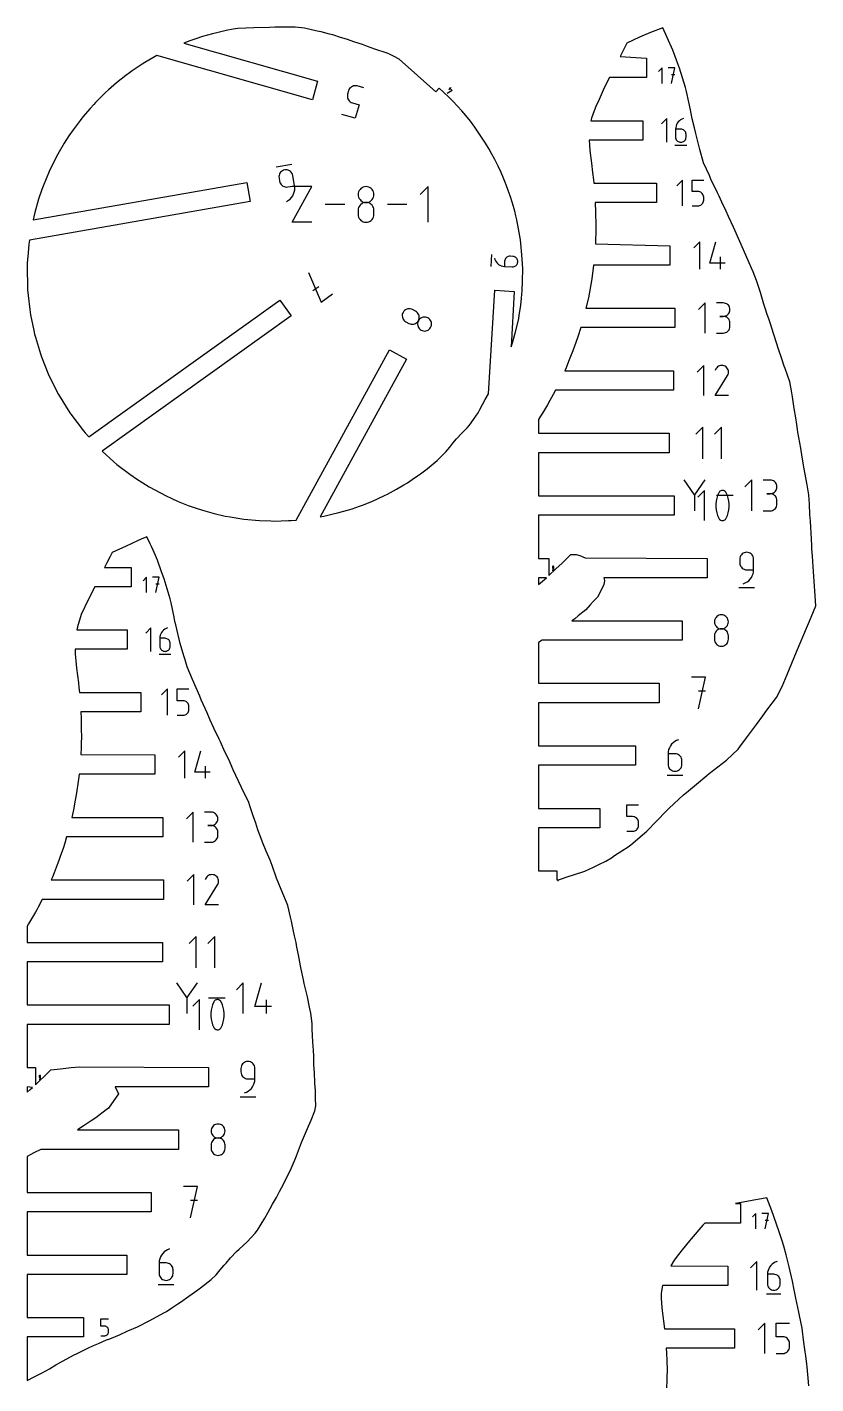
# Model space of a CAD drawing. Extents: x 1175 to 2208, y 2102 to 2749.
# Drawn here: x 1729.3 to 1889.5, y 2472.9 to 2748.6 of the extents above; entities that cross this region are included whole.
import ezdxf

# ---------------------------------------------------------------- set-up
doc = ezdxf.new("R2010")
doc.units = 0
doc.layers.add('IMPORT_-_FTPFZRFGX82OPU8', color=18, linetype='CONTINUOUS')

msp = doc.modelspace()

# ---------------------------------------------------------------- linework, layer by layer
at = {"layer": 'IMPORT_-_FTPFZRFGX82OPU8'}
for points in [[(1738.16, 2669.92), (1740.7, 2666.57), (1741.05, 2666.15), (1741.82, 2665.31), (1780.63, 2693.09), (1782.92, 2689.89), (1744.55, 2662.42), (1746.91, 2660.25), (1747.51, 2659.75), (1750.15, 2657.74), (1750.78, 2657.26), (1751.49, 2656.79), (1754.08, 2655.16), (1755.18, 2654.54), (1757.49, 2653.35), (1758.64, 2652.78), (1759.98, 2652.21), (1761.99, 2651.4), (1763.83, 2650.76), (1765.4, 2650.29), (1767.28, 2649.75), (1769.52, 2649.25), (1770.48, 2649.06), (1773.27, 2648.64), (1776.44, 2648.32), (1778.78, 2648.24), (1779.35, 2648.22), (1782.39, 2648.32), (1782.93, 2648.36), (1783.93, 2648.44), (1802.86, 2683.03), (1806.31, 2681.14), (1788.76, 2649.07), (1789.53, 2649.23), (1791.18, 2649.6), (1792.56, 2649.95), (1794.35, 2650.45), (1795.27, 2650.73), (1796.8, 2651.23), (1797.37, 2651.43), (1799.29, 2652.23), (1801.88, 2653.43), (1802.44, 2653.72), (1804.27, 2654.7), (1805.78, 2655.56), (1806.54, 2656.01), (1807.47, 2656.64), (1808.58, 2657.4), (1809.19, 2657.84), (1810.52, 2658.85), (1812.14, 2660.17), (1812.57, 2660.52), (1814.33, 2662.31), (1815.09, 2663.22), (1815.75, 2664.06), (1816.5, 2664.93), (1817.53, 2666.07), (1818.65, 2667.2), (1819.14, 2667.69), (1819.92, 2668.88), (1820.88, 2670.23), (1821.2, 2670.89), (1822.32, 2672.9), (1822.94, 2674.07), (1824.24, 2695.11), (1828.18, 2694.9), (1827.59, 2683.6), (1827.86, 2684.41), (1828.4, 2686.4), (1828.97, 2688.74), (1829.11, 2689.41), (1829.21, 2690.01), (1829.52, 2692.06), (1829.67, 2693.52), (1829.73, 2694.32), (1829.79, 2695.01), (1829.9, 2696.96), (1829.93, 2699.56), (1829.77, 2702.31), (1829.54, 2704.62), (1829.44, 2705.37), (1829.09, 2707.59), (1828.72, 2709.4), (1828.55, 2710.23), (1828.29, 2711.18), (1827.83, 2712.83), (1827.35, 2714.32), (1827, 2715.37), (1826.56, 2716.52), (1826.04, 2717.87), (1825.52, 2719.06), (1824.95, 2720.34), (1824.27, 2721.66), (1823.68, 2722.76), (1823.1, 2723.77), (1822.37, 2725.01), (1821.56, 2726.25), (1820.89, 2727.27), (1820.19, 2728.24), (1819.29, 2729.48), (1818.35, 2730.61), (1817.54, 2731.57), (1816.66, 2732.53), (1815.78, 2733.49), (1814.91, 2734.35), (1813.86, 2735.37), (1812.94, 2736.2), (1812.28, 2735.45), (1804.83, 2742.05), (1803.71, 2742.68), (1802.97, 2743.05), (1802.41, 2743.26), (1799.88, 2744.08), (1798.39, 2744.67), (1797.38, 2745.02), (1795.8, 2745.55), (1794.13, 2746.11), (1792.9, 2746.5), (1791.34, 2747), (1790.68, 2747.18), (1788.99, 2747.6), (1788.17, 2747.79), (1785.58, 2748.4), (1783.68, 2748.54), (1782.69, 2748.58), (1780.85, 2748.58), (1779.61, 2748.56), (1778.52, 2748.52), (1775.35, 2748.42), (1772.08, 2748.29), (1771.15, 2748.15), (1769.71, 2747.89), (1767.77, 2747.44), (1766.89, 2747.22), (1764.86, 2746.66), (1763.52, 2746.21), (1762.35, 2745.82), (1761.1, 2745.33), (1788.27, 2737.62), (1787.2, 2733.84), (1755.64, 2742.79), (1754.81, 2742.32), (1753.21, 2741.41), (1752.63, 2741.03), (1750.64, 2739.69), (1750.09, 2739.3), (1749.35, 2738.73), (1747.46, 2737.24), (1745.79, 2735.81), (1745.18, 2735.27), (1743.18, 2733.26), (1742.8, 2732.87), (1742.05, 2732.02), (1740.61, 2730.34), (1740.04, 2729.62), (1738.63, 2727.73), (1737.76, 2726.46), (1736.81, 2724.99), (1735.49, 2722.75), (1734.58, 2720.95), (1733.75, 2719.25), (1732.53, 2716.28), (1732.28, 2715.59), (1731.59, 2713.62), (1730.84, 2710.9), (1730.62, 2710.05), (1730.5, 2709.45), (1773.91, 2717.01), (1774.59, 2713.13), (1729.76, 2705.32), (1729.63, 2704.49), (1729.47, 2702.73), (1729.32, 2700.63), (1729.28, 2699.02), (1729.34, 2696.49), (1729.38, 2695.19), (1729.48, 2694.07), (1729.8, 2691.24), (1729.97, 2690.13), (1730.63, 2686.94), (1730.78, 2686.22), (1730.96, 2685.57), (1731.97, 2682.23), (1732.19, 2681.59), (1733.58, 2678.12), (1733.92, 2677.36), (1735.67, 2673.94), (1737.98, 2670.2)], [(1833.1, 2623.55), (1833.1, 2615.26), (1857.62, 2615.26), (1857.62, 2611.32), (1833.1, 2611.32), (1833.1, 2602.56), (1852.85, 2602.56), (1852.85, 2598.62), (1833.1, 2598.62), (1833.1, 2589.86), (1845.56, 2589.86), (1845.56, 2585.92), (1833.1, 2585.92), (1833.1, 2577.16), (1836.86, 2577.16), (1836.86, 2575.3), (1837.37, 2575.43), (1839.18, 2576.02), (1840.21, 2576.34), (1842.55, 2577.07), (1844.27, 2577.9), (1845.39, 2578.44), (1846.78, 2579.13), (1847.93, 2579.79), (1848.57, 2580.29), (1850.02, 2581.23), (1851.31, 2582.06), (1851.85, 2582.42), (1854.64, 2584.82), (1855.15, 2585.24), (1857.08, 2587.25), (1859.09, 2589.36), (1859.66, 2589.9), (1862.59, 2592.6), (1863.16, 2593.06), (1865.21, 2594.78), (1867.32, 2596.55), (1867.8, 2596.97), (1871.29, 2599.62), (1873.67, 2601.85), (1874.04, 2602.35), (1875.37, 2604.19), (1875.77, 2604.72), (1877.39, 2606.9), (1878.68, 2608.63), (1879.53, 2609.79), (1881.43, 2612.39), (1882.6, 2614.62), (1883.6, 2617.07), (1884.57, 2619.33), (1885.53, 2621.63), (1886.46, 2623.87), (1886.81, 2624.71), (1887.73, 2626.91), (1888.16, 2627.92), (1888.96, 2629.83), (1889.45, 2631.02), (1889.22, 2634.05), (1889.17, 2634.97), (1888.99, 2637.97), (1888.91, 2638.95), (1888.74, 2641.06), (1888.66, 2642.55), (1888.62, 2643.26), (1888.47, 2645.81), (1888.41, 2646.89), (1888.34, 2648.21), (1888.26, 2649.54), (1888.15, 2651.64), (1888.04, 2653.58), (1887.68, 2655.62), (1887.04, 2659.16), (1886.59, 2661.68), (1886.46, 2662.54), (1886.38, 2663.05), (1885.82, 2666.26), (1885.73, 2666.85), (1885.58, 2667.84), (1885.36, 2669.22), (1885.07, 2671.09), (1884.85, 2672.5), (1884.7, 2673.44), (1884.51, 2674.66), (1884.15, 2676.51), (1883.23, 2679.19), (1883.04, 2679.71), (1882.46, 2681.41), (1881.95, 2682.93), (1880.95, 2686.1), (1880.14, 2688.53), (1879.87, 2689.34), (1879.58, 2690.19), (1879.17, 2691.47), (1878.91, 2692.31), (1878.18, 2694.66), (1877.4, 2697.12), (1876.7, 2698.83), (1876.37, 2699.59), (1875.9, 2700.66), (1875.23, 2702.23), (1874.02, 2705.03), (1872.75, 2707.94), (1871.74, 2710.09), (1871.22, 2711.21), (1870.38, 2713.05), (1869.82, 2714.23), (1869.49, 2714.93), (1868.14, 2717.68), (1867.82, 2718.43), (1866.66, 2721.04), (1865.86, 2723.75), (1865.05, 2726.96), (1864.78, 2728.13), (1864.36, 2729.96), (1863.98, 2731.75), (1863.63, 2733.32), (1863.17, 2735.51), (1862.99, 2736.32), (1861.78, 2740.21), (1861.15, 2741.89), (1860.41, 2743.87), (1859.28, 2746.47), (1858.35, 2748.46), (1855.85, 2747.48), (1853.66, 2746.51), (1851.06, 2745.35), (1850.57, 2744.39), (1849.69, 2742.6), (1855.03, 2742.26), (1855.03, 2738.32), (1847.54, 2738.32), (1846.63, 2736.51), (1846.23, 2735.74), (1845.42, 2733.86), (1844.74, 2732.42), (1844.43, 2731.6), (1843.89, 2730.05), (1843.76, 2729.56), (1854.32, 2729.56), (1854.32, 2725.62), (1843.43, 2725.62), (1843.49, 2724.68), (1843.57, 2723.53), (1843.9, 2720.93), (1844.12, 2719.07), (1844.29, 2717.53), (1844.35, 2716.86), (1857.07, 2716.86), (1857.07, 2712.92), (1844.63, 2712.92), (1844.73, 2710.96), (1844.78, 2708.25), (1844.78, 2707.66), (1844.69, 2704.53), (1859.83, 2704.16), (1859.83, 2700.22), (1844.31, 2700.22), (1843.94, 2697.46), (1843.25, 2693.57), (1842.76, 2691.46), (1860.82, 2691.46), (1860.82, 2687.52), (1841.7, 2687.52), (1841.52, 2686.92), (1841.33, 2686.26), (1841.05, 2685.47), (1840.44, 2683.73), (1840.1, 2682.78), (1839.65, 2681.63), (1839.24, 2680.62), (1838.73, 2679.35), (1838.46, 2678.76), (1860.52, 2678.76), (1860.52, 2674.82), (1836.56, 2674.82), (1836.11, 2673.97), (1835.45, 2672.73), (1834.93, 2671.85), (1833.91, 2670.15), (1833.56, 2669.55), (1833.1, 2668.86), (1833.1, 2666.06), (1859.68, 2666.06), (1859.68, 2662.12), (1833.1, 2662.12), (1833.1, 2653.35), (1860.66, 2653.35), (1860.66, 2649.42), (1833.1, 2649.42), (1833.1, 2640.65), (1835.2, 2640.65), (1835.2, 2637.15), (1836.67, 2638.53), (1837.9, 2639.68), (1838.47, 2640.23), (1839.15, 2640.91), (1839.67, 2641.45), (1840.79, 2641.44), (1841.52, 2641.2), (1842.62, 2640.73), (1867.4, 2640.65), (1867.4, 2636.72), (1846.38, 2636.72), (1846.56, 2636.15), (1846.37, 2635.24), (1845.13, 2632.78), (1844.23, 2631.85), (1843.65, 2631.22), (1842.73, 2630.19), (1841.19, 2628.95), (1840.48, 2628.38), (1839.92, 2627.95), (1862.27, 2627.95), (1862.27, 2624.02), (1833.88, 2624.02)], [(1799.72, 2714.56), (1799.69, 2714.85), (1799.62, 2715.12), (1799.5, 2715.37), (1799.34, 2715.6), (1799.15, 2715.79), (1798.92, 2715.95), (1798.67, 2716.07), (1798.4, 2716.14), (1798.11, 2716.17), (1797.82, 2716.14), (1797.55, 2716.07), (1797.3, 2715.95), (1797.08, 2715.79), (1796.88, 2715.6), (1796.72, 2715.37), (1796.6, 2715.12), (1796.53, 2714.85), (1796.5, 2714.56), (1796.53, 2714.27), (1796.6, 2714), (1796.72, 2713.75), (1796.88, 2713.53), (1797.08, 2713.33), (1797.3, 2713.17), (1797.55, 2713.05), (1797.82, 2712.98), (1798.11, 2712.95), (1798.4, 2712.98), (1798.67, 2713.05), (1798.92, 2713.17), (1799.15, 2713.33), (1799.34, 2713.53), (1799.5, 2713.75), (1799.62, 2714), (1799.69, 2714.27)], [(1796.5, 2710.54), (1796.53, 2710.25), (1796.6, 2709.98), (1796.72, 2709.73), (1796.88, 2709.5), (1797.08, 2709.31), (1797.3, 2709.15), (1797.55, 2709.03), (1797.82, 2708.96), (1798.11, 2708.93), (1798.4, 2708.96), (1798.67, 2709.03), (1798.92, 2709.15), (1799.15, 2709.31), (1799.34, 2709.5), (1799.5, 2709.73), (1799.62, 2709.98), (1799.69, 2710.25), (1799.72, 2710.54), (1799.72, 2711.34), (1799.69, 2711.63), (1799.62, 2711.9), (1799.5, 2712.15), (1799.34, 2712.38), (1799.15, 2712.57), (1798.92, 2712.73), (1798.67, 2712.85), (1798.4, 2712.93), (1798.11, 2712.95), (1797.82, 2712.93), (1797.55, 2712.85), (1797.3, 2712.73), (1797.08, 2712.57), (1796.88, 2712.38), (1796.72, 2712.15), (1796.6, 2711.9), (1796.53, 2711.63), (1796.5, 2711.34)], [(1807.55, 2691.2), (1807.32, 2691.3), (1807.07, 2691.36), (1806.83, 2691.37), (1806.59, 2691.34), (1806.36, 2691.28), (1806.14, 2691.17), (1805.94, 2691.03), (1805.77, 2690.85), (1805.63, 2690.63), (1805.53, 2690.4), (1805.47, 2690.16), (1805.46, 2689.92), (1805.48, 2689.68), (1805.55, 2689.44), (1805.66, 2689.23), (1805.8, 2689.03), (1805.98, 2688.86), (1806.19, 2688.71), (1806.81, 2688.37), (1807.04, 2688.27), (1807.29, 2688.21), (1807.53, 2688.2), (1807.77, 2688.23), (1808, 2688.3), (1808.22, 2688.4), (1808.42, 2688.55), (1808.59, 2688.72), (1808.73, 2688.94), (1808.84, 2689.17), (1808.89, 2689.41), (1808.91, 2689.66), (1808.88, 2689.9), (1808.81, 2690.13), (1808.71, 2690.35), (1808.56, 2690.54), (1808.38, 2690.72), (1808.17, 2690.86)], [(1809.3, 2687.01), (1809.53, 2686.91), (1809.77, 2686.85), (1810.02, 2686.84), (1810.26, 2686.87), (1810.49, 2686.93), (1810.71, 2687.04), (1810.9, 2687.18), (1811.08, 2687.36), (1811.22, 2687.58), (1811.32, 2687.81), (1811.38, 2688.05), (1811.39, 2688.3), (1811.37, 2688.54), (1811.3, 2688.77), (1811.19, 2688.99), (1811.05, 2689.18), (1810.87, 2689.36), (1810.66, 2689.5), (1810.42, 2689.6), (1810.18, 2689.66), (1809.94, 2689.67), (1809.7, 2689.64), (1809.47, 2689.58), (1809.25, 2689.47), (1809.05, 2689.33), (1808.88, 2689.15), (1808.73, 2688.94), (1808.63, 2688.7), (1808.58, 2688.46), (1808.56, 2688.22), (1808.59, 2687.98), (1808.66, 2687.74), (1808.76, 2687.53), (1808.91, 2687.33), (1809.09, 2687.15)], [(1870.12, 2648.4), (1870.27, 2648.34), (1870.41, 2648.32), (1870.56, 2648.32), (1870.7, 2648.34), (1870.84, 2648.39), (1870.97, 2648.46), (1871.08, 2648.55), (1871.18, 2648.66), (1871.26, 2648.79), (1871.5, 2649.35), (1871.67, 2649.92), (1871.79, 2650.5), (1871.85, 2651.09), (1871.85, 2651.68), (1871.79, 2652.26), (1871.67, 2652.85), (1871.5, 2653.42), (1871.26, 2653.97), (1871.23, 2654.03), (1871.2, 2654.08), (1871.16, 2654.13), (1871.12, 2654.18), (1871.07, 2654.22), (1871.03, 2654.26), (1870.97, 2654.3), (1870.92, 2654.33), (1870.87, 2654.36), (1870.72, 2654.42), (1870.58, 2654.44), (1870.43, 2654.45), (1870.28, 2654.42), (1870.15, 2654.38), (1870.02, 2654.31), (1869.9, 2654.21), (1869.81, 2654.1), (1869.73, 2653.97), (1869.49, 2653.42), (1869.31, 2652.85), (1869.2, 2652.27), (1869.14, 2651.68), (1869.14, 2651.09), (1869.2, 2650.5), (1869.31, 2649.92), (1869.49, 2649.35), (1869.73, 2648.79), (1869.76, 2648.74), (1869.79, 2648.68), (1869.83, 2648.63), (1869.87, 2648.59), (1869.91, 2648.54), (1869.96, 2648.5), (1870.01, 2648.46), (1870.07, 2648.43)], [(1729.28, 2519.14), (1729.28, 2511.81), (1754.45, 2511.81), (1754.45, 2507.87), (1729.28, 2507.87), (1729.28, 2499.11), (1749.51, 2499.11), (1749.51, 2495.17), (1729.28, 2495.17), (1729.28, 2486.41), (1740.7, 2486.41), (1740.7, 2482.47), (1729.28, 2482.47), (1729.28, 2473.61), (1730.7, 2474.36), (1732.31, 2475.2), (1733.79, 2475.97), (1735.14, 2476.8), (1736.57, 2477.58), (1738.72, 2478.78), (1739.41, 2479.08), (1741.63, 2480.2), (1742.78, 2480.7), (1743.77, 2481.14), (1745.42, 2481.85), (1746.07, 2482.09), (1748.01, 2482.92), (1749.72, 2483.67), (1751.69, 2484.51), (1754.06, 2485.71), (1754.93, 2486.18), (1757.03, 2487.33), (1757.56, 2487.64), (1758.64, 2488.37), (1759.88, 2489.18), (1760.4, 2489.53), (1762.12, 2490.73), (1763.93, 2492.02), (1764.51, 2492.44), (1766.63, 2494.11), (1767.65, 2495.1), (1768.49, 2496.13), (1769.27, 2497.07), (1769.69, 2497.48), (1770.61, 2498.56), (1771.8, 2499.83), (1772.35, 2500.28), (1773.99, 2501.8), (1775.62, 2503.53), (1776.06, 2504.18), (1777.52, 2506.61), (1778.19, 2507.69), (1779.14, 2509.42), (1779.89, 2510.78), (1780.56, 2512), (1780.94, 2512.76), (1782.71, 2516.2), (1783.74, 2518.61), (1784.01, 2519.27), (1784.99, 2521.98), (1786.04, 2524.32), (1786.43, 2525.28), (1786.99, 2526.5), (1787.73, 2528.43), (1787.89, 2529.43), (1787.81, 2530.97), (1787.81, 2532.51), (1787.78, 2533.28), (1787.73, 2533.99), (1787.63, 2536.19), (1787.53, 2537.74), (1787.51, 2539.3), (1787.41, 2540.89), (1787.37, 2541.4), (1787.25, 2543.59), (1787.18, 2545.1), (1787.13, 2546.13), (1786.9, 2548.27), (1786.63, 2549.49), (1786.22, 2551.56), (1785.57, 2554.29), (1785.41, 2555.02), (1784.93, 2557.17), (1784.79, 2557.87), (1784.38, 2560.1), (1784.07, 2561.67), (1783.9, 2562.6), (1783.55, 2563.95), (1783.35, 2564.92), (1782.95, 2566.95), (1782.77, 2567.76), (1782.24, 2570.11), (1781.94, 2570.81), (1781.18, 2572.57), (1779.91, 2575.68), (1779.02, 2578.23), (1778.63, 2579.36), (1777.83, 2581.19), (1777.1, 2582.97), (1776.79, 2583.71), (1776.13, 2585.49), (1775.69, 2586.84), (1775.2, 2588.33), (1774.52, 2590.4), (1774.28, 2591.07), (1772.84, 2594.09), (1771.12, 2597.67), (1770.26, 2599.76), (1769.46, 2601.35), (1768.54, 2603.35), (1768.28, 2603.89), (1767.18, 2606.13), (1766.45, 2607.8), (1765.83, 2609.23), (1764.64, 2611.92), (1764.33, 2612.64), (1762.89, 2616.05), (1761.77, 2618.64), (1761.36, 2620.01), (1761.1, 2620.84), (1760.36, 2623.38), (1759.46, 2627.12), (1759.29, 2627.85), (1759.12, 2628.7), (1758.51, 2631.63), (1758.35, 2632.42), (1758.14, 2633.1), (1757.09, 2636.52), (1756.59, 2637.93), (1755.73, 2640.25), (1755.53, 2640.74), (1754.86, 2642.28), (1754.51, 2643.09), (1754.26, 2643.61), (1753.56, 2645.05), (1752.44, 2644.54), (1751.71, 2644.21), (1749.36, 2643.13), (1746.53, 2641.84), (1746.11, 2641.03), (1745.46, 2639.76), (1744.96, 2638.81), (1750.4, 2638.81), (1750.4, 2634.87), (1743.03, 2634.87), (1741.66, 2632.2), (1740.26, 2629.23), (1739.5, 2626.77), (1739.36, 2626.11), (1749.61, 2626.11), (1749.61, 2622.17), (1739.01, 2622.17), (1739.02, 2621.28), (1739.26, 2619.07), (1739.33, 2618.37), (1739.69, 2615.38), (1739.79, 2614.43), (1739.89, 2613.41), (1752.39, 2613.41), (1752.39, 2609.47), (1740.16, 2609.47), (1740.24, 2608.09), (1740.26, 2606.74), (1740.28, 2605.82), (1740.3, 2604.45), (1740.26, 2603.06), (1740.24, 2602.18), (1740.2, 2600.78), (1755.23, 2600.71), (1755.23, 2596.77), (1739.84, 2596.77), (1739.71, 2595.77), (1739.58, 2594.84), (1739.4, 2593.49), (1739.17, 2592.18), (1738.99, 2591.17), (1738.76, 2589.87), (1738.48, 2588.63), (1738.33, 2588.01), (1756.82, 2588.01), (1756.82, 2584.07), (1737.3, 2584.07), (1736.92, 2582.77), (1736.57, 2581.72), (1736.08, 2580.3), (1735.74, 2579.29), (1735.38, 2578.37), (1734.74, 2576.74), (1734.4, 2575.87), (1734.15, 2575.31), (1756.97, 2575.31), (1756.97, 2571.37), (1732.31, 2571.37), (1731.5, 2569.79), (1731.22, 2569.26), (1730.95, 2568.79), (1729.57, 2566.41), (1729.28, 2565.93), (1729.28, 2562.61), (1756.78, 2562.61), (1756.78, 2558.67), (1729.28, 2558.67), (1729.28, 2549.91), (1758.1, 2549.91), (1758.1, 2545.97), (1729.28, 2545.97), (1729.28, 2537.21), (1730.98, 2537.21), (1730.98, 2533.71), (1731.59, 2534.29), (1733, 2535.62), (1734.1, 2536.72), (1736.05, 2536.93), (1738.23, 2537.21), (1739.9, 2537.35), (1766.12, 2537.21), (1766.12, 2533.27), (1747.17, 2533.27), (1747.84, 2531.83), (1745.81, 2528.96), (1745.31, 2528.59), (1743.21, 2526.98), (1742.3, 2526.35), (1740.88, 2525.4), (1739.49, 2524.57), (1760.05, 2524.51), (1760.05, 2520.57), (1732.05, 2520.57), (1730.66, 2519.84), (1730.02, 2519.51)], [(1833.1, 2636.72), (1833.1, 2635.33), (1834.72, 2636.72)], [(1871.69, 2627.75), (1871.67, 2628.01), (1871.6, 2628.25), (1871.5, 2628.47), (1871.36, 2628.66), (1871.18, 2628.84), (1870.99, 2628.98), (1870.77, 2629.08), (1870.53, 2629.15), (1870.27, 2629.17), (1870.02, 2629.15), (1869.78, 2629.08), (1869.56, 2628.98), (1869.36, 2628.84), (1869.19, 2628.66), (1869.05, 2628.47), (1868.94, 2628.25), (1868.88, 2628.01), (1868.86, 2627.75), (1868.88, 2627.5), (1868.94, 2627.26), (1869.05, 2627.04), (1869.19, 2626.84), (1869.36, 2626.67), (1869.56, 2626.53), (1869.78, 2626.42), (1870.02, 2626.36), (1870.27, 2626.34), (1870.53, 2626.36), (1870.77, 2626.42), (1870.99, 2626.53), (1871.18, 2626.67), (1871.36, 2626.84), (1871.5, 2627.04), (1871.6, 2627.26), (1871.67, 2627.5)], [(1868.86, 2624.21), (1868.88, 2623.96), (1868.94, 2623.72), (1869.05, 2623.5), (1869.19, 2623.3), (1869.36, 2623.13), (1869.56, 2622.99), (1869.78, 2622.88), (1870.02, 2622.82), (1870.27, 2622.8), (1870.53, 2622.82), (1870.77, 2622.88), (1870.99, 2622.99), (1871.18, 2623.13), (1871.36, 2623.3), (1871.5, 2623.5), (1871.6, 2623.72), (1871.67, 2623.96), (1871.69, 2624.21), (1871.69, 2624.92), (1871.67, 2625.17), (1871.6, 2625.41), (1871.5, 2625.63), (1871.36, 2625.83), (1871.18, 2626), (1870.99, 2626.14), (1870.77, 2626.25), (1870.53, 2626.31), (1870.27, 2626.34), (1870.02, 2626.31), (1869.78, 2626.25), (1869.56, 2626.14), (1869.36, 2626), (1869.19, 2625.83), (1869.05, 2625.63), (1868.94, 2625.41), (1868.88, 2625.17), (1868.86, 2624.92)], [(1767.57, 2544.95), (1767.71, 2544.9), (1767.86, 2544.87), (1768, 2544.87), (1768.15, 2544.89), (1768.28, 2544.94), (1768.41, 2545.01), (1768.53, 2545.1), (1768.62, 2545.22), (1768.7, 2545.35), (1768.94, 2545.9), (1769.12, 2546.47), (1769.24, 2547.05), (1769.3, 2547.64), (1769.3, 2548.23), (1769.24, 2548.82), (1769.12, 2549.4), (1768.94, 2549.97), (1768.7, 2550.52), (1768.67, 2550.58), (1768.64, 2550.63), (1768.6, 2550.68), (1768.56, 2550.73), (1768.52, 2550.78), (1768.47, 2550.82), (1768.42, 2550.85), (1768.37, 2550.89), (1768.31, 2550.92), (1768.17, 2550.97), (1768.02, 2551), (1767.87, 2551), (1767.73, 2550.98), (1767.59, 2550.93), (1767.46, 2550.86), (1767.35, 2550.77), (1767.25, 2550.65), (1767.17, 2550.52), (1766.93, 2549.97), (1766.76, 2549.4), (1766.64, 2548.82), (1766.58, 2548.23), (1766.58, 2547.64), (1766.64, 2547.05), (1766.76, 2546.47), (1766.93, 2545.9), (1767.17, 2545.35), (1767.2, 2545.29), (1767.23, 2545.24), (1767.27, 2545.19), (1767.31, 2545.14), (1767.36, 2545.09), (1767.4, 2545.05), (1767.46, 2545.02), (1767.51, 2544.98)], [(1729.28, 2533.27), (1729.28, 2532.17), (1729.92, 2532.71), (1730.4, 2533.15)], [(1769.47, 2524.31), (1769.44, 2524.56), (1769.38, 2524.8), (1769.27, 2525.02), (1769.13, 2525.22), (1768.96, 2525.39), (1768.76, 2525.53), (1768.54, 2525.63), (1768.3, 2525.7), (1768.05, 2525.72), (1767.79, 2525.7), (1767.56, 2525.63), (1767.33, 2525.53), (1767.14, 2525.39), (1766.97, 2525.22), (1766.83, 2525.02), (1766.72, 2524.8), (1766.66, 2524.56), (1766.63, 2524.31), (1766.66, 2524.05), (1766.72, 2523.81), (1766.83, 2523.59), (1766.97, 2523.39), (1767.14, 2523.22), (1767.33, 2523.08), (1767.56, 2522.98), (1767.8, 2522.91), (1768.05, 2522.89), (1768.3, 2522.91), (1768.54, 2522.98), (1768.76, 2523.08), (1768.96, 2523.22), (1769.13, 2523.39), (1769.27, 2523.59), (1769.38, 2523.81), (1769.44, 2524.05)], [(1766.63, 2520.76), (1766.66, 2520.51), (1766.72, 2520.27), (1766.83, 2520.05), (1766.97, 2519.85), (1767.14, 2519.68), (1767.33, 2519.54), (1767.56, 2519.44), (1767.8, 2519.37), (1768.05, 2519.35), (1768.3, 2519.37), (1768.54, 2519.44), (1768.76, 2519.54), (1768.96, 2519.68), (1769.13, 2519.85), (1769.27, 2520.05), (1769.38, 2520.27), (1769.44, 2520.51), (1769.47, 2520.76), (1769.47, 2521.47), (1769.44, 2521.72), (1769.38, 2521.96), (1769.27, 2522.18), (1769.13, 2522.38), (1768.96, 2522.55), (1768.76, 2522.69), (1768.54, 2522.8), (1768.3, 2522.86), (1768.05, 2522.89), (1767.79, 2522.86), (1767.56, 2522.8), (1767.33, 2522.69), (1767.14, 2522.55), (1766.97, 2522.38), (1766.83, 2522.18), (1766.72, 2521.96), (1766.66, 2521.72), (1766.63, 2521.47)]]:
    msp.add_lwpolyline(points, close=True, dxfattribs=at)
for points in [[(1858.24, 2737.1), (1858.24, 2740.28), (1857.53, 2739.57)], [(1860.14, 2737.1), (1860.84, 2740.28), (1859.43, 2740.28)], [(1860.84, 2738.87), (1860.14, 2738.87)], [(1797.66, 2736.23), (1796.3, 2736.62), (1796.05, 2736.66), (1795.8, 2736.67), (1795.56, 2736.62), (1795.33, 2736.54), (1795.12, 2736.43), (1794.93, 2736.27), (1794.77, 2736.09), (1794.64, 2735.88), (1794.55, 2735.64), (1794.36, 2734.96), (1794.31, 2734.71), (1794.31, 2734.46), (1794.35, 2734.22), (1794.43, 2733.99), (1794.55, 2733.78), (1794.7, 2733.59), (1794.89, 2733.43), (1795.1, 2733.3), (1795.34, 2733.21), (1796.7, 2732.82), (1795.92, 2730.09), (1793.2, 2730.86)], [(1814.96, 2736.26), (1815.57, 2735.72), (1814.56, 2735.07)], [(1815.36, 2736.34), (1814.92, 2735.85)], [(1859.16, 2725.18), (1859.16, 2729.99), (1858.09, 2728.92)], [(1862.57, 2729.99), (1862.26, 2729.87), (1861.98, 2729.72), (1861.73, 2729.53), (1861.51, 2729.31), (1861.32, 2729.06), (1861.17, 2728.78), (1861.06, 2728.49), (1860.99, 2728.17), (1860.96, 2727.85), (1860.96, 2726.25), (1860.98, 2726.06), (1861.03, 2725.88), (1861.11, 2725.71), (1861.22, 2725.56), (1861.34, 2725.44), (1861.49, 2725.33), (1861.66, 2725.25), (1861.84, 2725.2), (1862.03, 2725.18), (1862.22, 2725.2), (1862.4, 2725.25), (1862.57, 2725.33), (1862.72, 2725.44), (1862.85, 2725.56), (1862.95, 2725.71), (1863.03, 2725.88), (1863.08, 2726.06), (1863.1, 2726.25), (1863.1, 2726.78), (1863.08, 2726.98), (1863.03, 2727.16), (1862.95, 2727.32), (1862.85, 2727.47), (1862.72, 2727.6), (1862.57, 2727.7), (1862.4, 2727.78), (1862.22, 2727.83), (1862.03, 2727.85), (1860.96, 2727.85)], [(1860.83, 2724.58), (1863.23, 2724.58)], [(1783.02, 2720.64), (1779.88, 2720.1)], [(1781.98, 2713.18), (1782.35, 2713.4), (1782.69, 2713.66), (1782.97, 2713.97), (1783.21, 2714.31), (1783.4, 2714.68), (1783.53, 2715.08), (1783.61, 2715.49), (1783.63, 2715.91), (1783.59, 2716.34), (1783.23, 2718.43), (1783.16, 2718.68), (1783.05, 2718.9), (1782.91, 2719.1), (1782.74, 2719.27), (1782.54, 2719.41), (1782.32, 2719.52), (1782.09, 2719.58), (1781.84, 2719.61), (1781.59, 2719.58), (1781.34, 2719.52), (1781.11, 2719.41), (1780.91, 2719.27), (1780.74, 2719.1), (1780.6, 2718.9), (1780.5, 2718.68), (1780.44, 2718.45), (1780.41, 2718.2), (1780.43, 2717.94), (1780.55, 2717.25), (1780.62, 2717), (1780.73, 2716.78), (1780.87, 2716.58), (1781.04, 2716.41), (1781.24, 2716.27), (1781.46, 2716.17), (1781.69, 2716.1), (1781.94, 2716.08), (1782.19, 2716.1), (1783.59, 2716.34)], [(1787.1, 2708.93), (1783.08, 2708.93), (1787.1, 2716.18), (1783.08, 2716.18)], [(1810.73, 2708.93), (1810.73, 2716.18), (1809.12, 2714.57)], [(1862.37, 2712.26), (1862.37, 2717.51), (1861.2, 2716.34)], [(1864.33, 2712.26), (1865.5, 2712.26), (1865.71, 2712.28), (1865.91, 2712.33), (1866.09, 2712.42), (1866.25, 2712.54), (1866.39, 2712.68), (1866.51, 2712.84), (1866.59, 2713.02), (1866.65, 2713.22), (1866.67, 2713.43), (1866.67, 2714.01), (1866.65, 2714.22), (1866.59, 2714.42), (1866.51, 2714.6), (1866.39, 2714.76), (1866.25, 2714.9), (1866.09, 2715.02), (1865.91, 2715.1), (1865.71, 2715.15), (1865.5, 2715.17), (1864.33, 2715.17), (1864.33, 2717.51), (1866.67, 2717.51)], [(1793.79, 2712.56), (1789.82, 2712.56)], [(1806.4, 2712.56), (1802.44, 2712.56)], [(1865.87, 2699.42), (1865.87, 2704.95), (1864.64, 2703.72)], [(1871.02, 2700.65), (1867.95, 2700.65), (1869.17, 2704.95)], [(1823.59, 2702.37), (1823.47, 2699.97)], [(1824.16, 2701.67), (1824.25, 2701.36), (1824.39, 2701.07), (1824.57, 2700.81), (1824.78, 2700.58), (1825.02, 2700.38), (1825.28, 2700.22), (1825.57, 2700.09), (1825.88, 2700.01), (1826.2, 2699.97), (1827.8, 2699.88), (1827.99, 2699.89), (1828.17, 2699.93), (1828.34, 2700), (1828.49, 2700.1), (1828.63, 2700.22), (1828.74, 2700.36), (1828.83, 2700.52), (1828.89, 2700.7), (1828.91, 2700.89), (1828.91, 2701.08), (1828.87, 2701.26), (1828.8, 2701.43), (1828.7, 2701.59), (1828.58, 2701.72), (1828.44, 2701.83), (1828.27, 2701.92), (1828.1, 2701.98), (1827.91, 2702.01), (1827.37, 2702.04), (1827.18, 2702.03), (1827, 2701.99), (1826.83, 2701.92), (1826.68, 2701.82), (1826.54, 2701.7), (1826.43, 2701.56), (1826.34, 2701.4), (1826.28, 2701.22), (1826.25, 2701.03), (1826.2, 2699.97)], [(1870.1, 2699.42), (1870.1, 2701.88)], [(1786.43, 2698.74), (1788.99, 2692.73), (1791.3, 2694.38)], [(1787.33, 2695.04), (1788.49, 2695.86)], [(1867, 2686.42), (1867, 2692.55), (1865.63, 2691.19)], [(1869.29, 2686.42), (1870.65, 2686.42), (1870.9, 2686.45), (1871.13, 2686.51), (1871.34, 2686.61), (1871.53, 2686.74), (1871.69, 2686.91), (1871.83, 2687.1), (1871.93, 2687.31), (1871.99, 2687.54), (1872.01, 2687.78), (1872.01, 2688.46), (1871.99, 2688.71), (1871.93, 2688.94), (1871.83, 2689.15), (1871.69, 2689.34), (1871.53, 2689.5), (1871.34, 2689.64), (1871.13, 2689.74), (1870.9, 2689.8), (1870.65, 2689.82), (1869.97, 2689.82), (1870.65, 2689.82), (1870.9, 2689.84), (1871.13, 2689.91), (1871.34, 2690.01), (1871.53, 2690.14), (1871.69, 2690.31), (1871.83, 2690.5), (1871.93, 2690.71), (1871.99, 2690.94), (1872.01, 2691.18), (1871.99, 2691.43), (1871.93, 2691.66), (1871.83, 2691.87), (1871.69, 2692.06), (1871.53, 2692.22), (1871.34, 2692.36), (1871.13, 2692.46), (1870.9, 2692.52), (1870.65, 2692.54), (1869.29, 2692.54)], [(1866.69, 2673.72), (1866.69, 2679.85), (1865.33, 2678.49)], [(1871.71, 2673.72), (1868.99, 2673.72), (1871.5, 2677.77), (1871.5, 2677.77), (1871.51, 2677.78), (1871.51, 2677.78), (1871.51, 2677.79), (1871.51, 2677.79), (1871.52, 2677.79), (1871.52, 2677.8), (1871.52, 2677.8), (1871.52, 2677.81), (1871.63, 2678.03), (1871.69, 2678.26), (1871.71, 2678.5), (1871.69, 2678.73), (1871.63, 2678.95), (1871.53, 2679.16), (1871.4, 2679.36), (1871.23, 2679.53), (1871.03, 2679.67), (1870.81, 2679.77), (1870.57, 2679.83), (1870.34, 2679.85), (1870.11, 2679.83), (1869.89, 2679.77), (1869.67, 2679.67), (1869.48, 2679.54), (1869.31, 2679.37), (1869.17, 2679.17), (1868.99, 2678.83)], [(1866.49, 2660.9), (1866.49, 2667.28), (1865.07, 2665.86)], [(1870.3, 2660.9), (1870.3, 2667.28), (1868.88, 2665.86)], [(1866.92, 2656.57), (1864.83, 2653.55), (1862.74, 2656.57)], [(1876.43, 2650.31), (1876.43, 2656.57), (1875.04, 2655.18)], [(1878.78, 2650.31), (1880.17, 2650.31), (1880.42, 2650.33), (1880.66, 2650.4), (1880.87, 2650.5), (1881.07, 2650.64), (1881.24, 2650.8), (1881.37, 2651), (1881.48, 2651.21), (1881.54, 2651.45), (1881.56, 2651.7), (1881.56, 2652.39), (1881.54, 2652.64), (1881.48, 2652.88), (1881.37, 2653.09), (1881.24, 2653.29), (1881.07, 2653.45), (1880.87, 2653.59), (1880.66, 2653.7), (1880.42, 2653.76), (1880.17, 2653.78), (1879.47, 2653.78), (1880.17, 2653.78), (1880.42, 2653.8), (1880.66, 2653.87), (1880.87, 2653.97), (1881.07, 2654.11), (1881.24, 2654.28), (1881.37, 2654.47), (1881.48, 2654.69), (1881.54, 2654.93), (1881.56, 2655.18), (1881.54, 2655.42), (1881.48, 2655.66), (1881.37, 2655.88), (1881.24, 2656.07), (1881.07, 2656.24), (1880.87, 2656.37), (1880.66, 2656.48), (1880.42, 2656.54), (1880.17, 2656.56), (1878.78, 2656.56)], [(1864.83, 2653.79), (1864.83, 2650.31)], [(1866.84, 2648.32), (1866.84, 2654.46), (1865.47, 2653.09)], [(1872.69, 2653.44), (1869.27, 2653.44)], [(1874.69, 2635.5), (1875.1, 2635.65), (1875.47, 2635.85), (1875.81, 2636.1), (1876.1, 2636.4), (1876.35, 2636.73), (1876.55, 2637.09), (1876.7, 2637.49), (1876.79, 2637.9), (1876.82, 2638.33), (1876.82, 2640.46), (1876.8, 2640.71), (1876.73, 2640.95), (1876.63, 2641.17), (1876.49, 2641.37), (1876.32, 2641.54), (1876.12, 2641.68), (1875.9, 2641.79), (1875.66, 2641.85), (1875.4, 2641.88), (1875.15, 2641.85), (1874.91, 2641.79), (1874.69, 2641.68), (1874.49, 2641.54), (1874.32, 2641.37), (1874.18, 2641.17), (1874.07, 2640.95), (1874.01, 2640.71), (1873.99, 2640.46), (1873.99, 2639.75), (1874.01, 2639.49), (1874.07, 2639.25), (1874.18, 2639.03), (1874.32, 2638.83), (1874.49, 2638.66), (1874.69, 2638.52), (1874.91, 2638.42), (1875.15, 2638.35), (1875.4, 2638.33), (1876.82, 2638.33)], [(1835.93, 2638.25), (1836.28, 2638.25)], [(1836.03, 2638.33), (1836.07, 2638.35), (1836.11, 2638.37), (1836.15, 2638.4), (1836.18, 2638.43), (1836.21, 2638.47), (1836.23, 2638.51), (1836.25, 2638.55), (1836.26, 2638.6), (1836.26, 2638.65), (1836.26, 2638.88), (1836.26, 2638.91), (1836.25, 2638.94), (1836.24, 2638.96), (1836.22, 2638.98), (1836.2, 2639), (1836.18, 2639.02), (1836.16, 2639.03), (1836.13, 2639.04), (1836.1, 2639.04), (1836.08, 2639.04), (1836.05, 2639.03), (1836.03, 2639.02), (1836, 2639), (1835.98, 2638.98), (1835.97, 2638.96), (1835.96, 2638.94), (1835.95, 2638.91), (1835.95, 2638.88), (1835.95, 2638.8), (1835.95, 2638.78), (1835.96, 2638.75), (1835.97, 2638.72), (1835.98, 2638.7), (1836, 2638.68), (1836.03, 2638.67), (1836.05, 2638.66), (1836.08, 2638.65), (1836.1, 2638.65), (1836.26, 2638.65)], [(1753.55, 2633.68), (1753.55, 2636.8), (1752.86, 2636.11)], [(1755.42, 2633.68), (1756.11, 2636.8), (1754.72, 2636.8)], [(1756.11, 2635.41), (1755.42, 2635.41)], [(1873.81, 2634.7), (1877, 2634.7)], [(1754.43, 2621.75), (1754.43, 2626.53), (1753.37, 2625.46)], [(1757.81, 2626.53), (1757.51, 2626.41), (1757.23, 2626.26), (1756.98, 2626.07), (1756.76, 2625.85), (1756.57, 2625.6), (1756.42, 2625.33), (1756.31, 2625.03), (1756.24, 2624.72), (1756.22, 2624.4), (1756.22, 2622.81), (1756.23, 2622.62), (1756.28, 2622.44), (1756.36, 2622.28), (1756.47, 2622.13), (1756.59, 2622), (1756.74, 2621.9), (1756.91, 2621.82), (1757.09, 2621.77), (1757.28, 2621.75), (1757.47, 2621.77), (1757.65, 2621.82), (1757.81, 2621.9), (1757.96, 2622), (1758.09, 2622.13), (1758.19, 2622.28), (1758.27, 2622.44), (1758.32, 2622.62), (1758.34, 2622.81), (1758.34, 2623.34), (1758.32, 2623.53), (1758.27, 2623.71), (1758.19, 2623.88), (1758.09, 2624.02), (1757.96, 2624.15), (1757.81, 2624.26), (1757.65, 2624.33), (1757.47, 2624.38), (1757.28, 2624.4), (1756.22, 2624.4)], [(1756.08, 2621.16), (1758.47, 2621.16)], [(1865.62, 2610.1), (1867.04, 2616.48), (1864.2, 2616.48)], [(1757.77, 2608.77), (1757.77, 2614.11), (1756.58, 2612.92)], [(1759.77, 2608.77), (1760.95, 2608.77), (1761.17, 2608.79), (1761.37, 2608.85), (1761.55, 2608.93), (1761.72, 2609.05), (1761.86, 2609.19), (1761.98, 2609.36), (1762.07, 2609.54), (1762.12, 2609.74), (1762.14, 2609.96), (1762.14, 2610.55), (1762.12, 2610.76), (1762.07, 2610.96), (1761.98, 2611.15), (1761.86, 2611.31), (1761.72, 2611.45), (1761.55, 2611.57), (1761.37, 2611.66), (1761.17, 2611.71), (1760.95, 2611.73), (1759.77, 2611.73), (1759.77, 2614.11), (1762.14, 2614.11)], [(1867.04, 2613.64), (1865.62, 2613.64)], [(1861.56, 2603.78), (1861.15, 2603.62), (1860.78, 2603.42), (1860.45, 2603.17), (1860.15, 2602.87), (1859.9, 2602.54), (1859.7, 2602.17), (1859.55, 2601.78), (1859.46, 2601.37), (1859.43, 2600.94), (1859.43, 2598.81), (1859.45, 2598.56), (1859.52, 2598.32), (1859.62, 2598.1), (1859.76, 2597.9), (1859.94, 2597.73), (1860.13, 2597.59), (1860.35, 2597.49), (1860.59, 2597.42), (1860.85, 2597.4), (1861.1, 2597.42), (1861.34, 2597.49), (1861.56, 2597.59), (1861.76, 2597.73), (1861.93, 2597.9), (1862.07, 2598.1), (1862.18, 2598.32), (1862.24, 2598.56), (1862.26, 2598.81), (1862.26, 2599.52), (1862.24, 2599.78), (1862.18, 2600.01), (1862.07, 2600.24), (1861.93, 2600.43), (1861.76, 2600.6), (1861.56, 2600.74), (1861.34, 2600.85), (1861.1, 2600.91), (1860.85, 2600.94), (1859.43, 2600.94)], [(1761.28, 2595.97), (1761.28, 2601.51), (1760.04, 2600.28)], [(1766.42, 2597.2), (1763.35, 2597.2), (1764.58, 2601.51)], [(1765.5, 2595.97), (1765.5, 2598.43)], [(1859.25, 2596.6), (1862.44, 2596.6)], [(1762.99, 2582.98), (1762.99, 2589.1), (1761.63, 2587.74)], [(1765.29, 2582.98), (1766.65, 2582.98), (1766.9, 2583), (1767.13, 2583.06), (1767.34, 2583.16), (1767.53, 2583.3), (1767.69, 2583.46), (1767.83, 2583.65), (1767.93, 2583.86), (1767.99, 2584.09), (1768.01, 2584.33), (1768.01, 2585.02), (1767.99, 2585.26), (1767.93, 2585.49), (1767.83, 2585.7), (1767.69, 2585.89), (1767.53, 2586.05), (1767.34, 2586.19), (1767.13, 2586.29), (1766.9, 2586.35), (1766.65, 2586.37), (1765.97, 2586.37), (1766.65, 2586.37), (1766.9, 2586.4), (1767.13, 2586.46), (1767.34, 2586.56), (1767.53, 2586.69), (1767.69, 2586.86), (1767.83, 2587.05), (1767.93, 2587.26), (1767.99, 2587.49), (1768.01, 2587.74), (1767.99, 2587.98), (1767.93, 2588.21), (1767.83, 2588.42), (1767.69, 2588.61), (1767.53, 2588.77), (1767.34, 2588.91), (1767.13, 2589.01), (1766.9, 2589.07), (1766.65, 2589.1), (1765.29, 2589.1)], [(1851.07, 2585.22), (1852.25, 2585.22), (1852.46, 2585.24), (1852.66, 2585.3), (1852.85, 2585.38), (1853.01, 2585.5), (1853.16, 2585.64), (1853.27, 2585.81), (1853.36, 2585.99), (1853.42, 2586.19), (1853.44, 2586.41), (1853.44, 2587), (1853.42, 2587.21), (1853.36, 2587.41), (1853.27, 2587.59), (1853.16, 2587.76), (1853.01, 2587.9), (1852.85, 2588.02), (1852.66, 2588.1), (1852.46, 2588.16), (1852.25, 2588.18), (1851.07, 2588.18), (1851.07, 2590.55), (1853.44, 2590.55)], [(1763.14, 2570.28), (1763.14, 2576.4), (1761.78, 2575.04)], [(1768.16, 2570.28), (1765.44, 2570.28), (1767.95, 2574.32), (1767.96, 2574.33), (1767.96, 2574.33), (1767.96, 2574.33), (1767.97, 2574.34), (1767.97, 2574.34), (1767.97, 2574.35), (1767.97, 2574.35), (1767.98, 2574.36), (1767.98, 2574.36), (1768.08, 2574.58), (1768.14, 2574.81), (1768.16, 2575.05), (1768.14, 2575.28), (1768.08, 2575.5), (1767.98, 2575.72), (1767.85, 2575.91), (1767.68, 2576.08), (1767.48, 2576.22), (1767.26, 2576.32), (1767.03, 2576.38), (1766.79, 2576.4), (1766.56, 2576.38), (1766.34, 2576.32), (1766.13, 2576.22), (1765.93, 2576.09), (1765.76, 2575.92), (1765.62, 2575.72), (1765.44, 2575.38)], [(1837.16, 2575.14), (1837.06, 2575.14), (1837.1, 2575.28)], [(1837.13, 2575.1), (1837.13, 2575.18)], [(1763.58, 2557.45), (1763.58, 2563.83), (1762.17, 2562.41)], [(1767.39, 2557.45), (1767.39, 2563.83), (1765.98, 2562.41)], [(1763.8, 2554.38), (1761.74, 2551.4), (1759.68, 2554.38)], [(1773.18, 2548.21), (1773.18, 2554.38), (1771.8, 2553.01)], [(1778.92, 2549.58), (1775.49, 2549.58), (1776.86, 2554.38)], [(1761.74, 2551.64), (1761.74, 2548.21)], [(1764.28, 2544.87), (1764.28, 2551.01), (1762.91, 2549.64)], [(1769.49, 2551.29), (1766.11, 2551.29)], [(1777.89, 2548.21), (1777.89, 2550.95)], [(1773.41, 2532.05), (1773.81, 2532.2), (1774.18, 2532.4), (1774.52, 2532.66), (1774.81, 2532.95), (1775.06, 2533.28), (1775.26, 2533.65), (1775.41, 2534.04), (1775.5, 2534.45), (1775.53, 2534.88), (1775.53, 2537.01), (1775.51, 2537.27), (1775.44, 2537.51), (1775.34, 2537.73), (1775.2, 2537.92), (1775.03, 2538.1), (1774.83, 2538.24), (1774.61, 2538.34), (1774.37, 2538.41), (1774.12, 2538.43), (1773.86, 2538.41), (1773.62, 2538.34), (1773.4, 2538.24), (1773.2, 2538.1), (1773.03, 2537.92), (1772.89, 2537.73), (1772.79, 2537.51), (1772.72, 2537.27), (1772.7, 2537.01), (1772.7, 2536.3), (1772.72, 2536.05), (1772.79, 2535.81), (1772.89, 2535.59), (1773.03, 2535.39), (1773.2, 2535.22), (1773.4, 2535.08), (1773.62, 2534.97), (1773.86, 2534.91), (1774.12, 2534.88), (1775.53, 2534.88)], [(1731.7, 2534.81), (1732.04, 2534.81)], [(1731.79, 2534.89), (1731.84, 2534.91), (1731.88, 2534.93), (1731.91, 2534.96), (1731.95, 2534.99), (1731.97, 2535.03), (1732, 2535.07), (1732.01, 2535.11), (1732.02, 2535.15), (1732.02, 2535.2), (1732.02, 2535.43), (1732.02, 2535.46), (1732.02, 2535.48), (1732, 2535.51), (1731.99, 2535.53), (1731.97, 2535.55), (1731.95, 2535.56), (1731.92, 2535.57), (1731.9, 2535.58), (1731.87, 2535.58), (1731.84, 2535.58), (1731.82, 2535.57), (1731.79, 2535.56), (1731.77, 2535.55), (1731.75, 2535.53), (1731.74, 2535.51), (1731.73, 2535.48), (1731.72, 2535.46), (1731.72, 2535.43), (1731.72, 2535.35), (1731.72, 2535.33), (1731.73, 2535.3), (1731.74, 2535.28), (1731.75, 2535.26), (1731.77, 2535.24), (1731.79, 2535.22), (1731.82, 2535.21), (1731.84, 2535.2), (1731.87, 2535.2), (1732.02, 2535.2)], [(1772.52, 2531.25), (1775.71, 2531.25)], [(1762.45, 2506.65), (1763.87, 2513.03), (1761.03, 2513.03)], [(1763.87, 2510.19), (1762.45, 2510.19)], [(1888.04, 2472.5), (1887.68, 2476.36), (1887.64, 2476.9), (1887.43, 2478.6), (1887.29, 2479.42), (1886.94, 2481.86), (1886.73, 2483.65), (1886.66, 2484.23), (1886.11, 2486.81), (1885.97, 2487.49), (1885.4, 2490.35), (1885.08, 2492.06), (1884.74, 2493.81), (1884.01, 2496.73), (1883.43, 2499.16), (1882.93, 2500.91), (1882.55, 2502.16), (1882.09, 2503.61), (1881.42, 2505.56), (1880.53, 2508.09), (1879.49, 2510.7), (1878.43, 2510.51), (1876.89, 2510.22), (1876.16, 2510.09), (1874.26, 2509.75), (1873.14, 2509.54), (1874.13, 2509.54), (1874.13, 2505.61), (1866.9, 2505.61), (1866.51, 2505.15), (1864.14, 2502.38), (1863.81, 2501.98), (1862.33, 2500.17), (1861.59, 2499.22), (1860.66, 2498.03), (1859.97, 2496.93), (1871.58, 2496.84), (1871.58, 2492.91), (1858.29, 2492.91), (1858.01, 2491.34), (1858.07, 2490.29), (1858.15, 2488.42), (1858.22, 2487.86), (1858.53, 2485.67), (1858.71, 2484.14), (1872.92, 2484.14), (1872.92, 2480.21), (1859.06, 2480.21), (1859.13, 2479.19), (1859.18, 2477.7), (1859.24, 2475.71), (1859.2, 2474.27), (1859.18, 2473.58), (1859.13, 2472.09)], [(1877.28, 2504.42), (1877.28, 2507.54), (1876.59, 2506.85)], [(1879.15, 2504.42), (1879.84, 2507.54), (1878.45, 2507.54)], [(1879.84, 2506.15), (1879.15, 2506.15)], [(1758.22, 2500.33), (1757.81, 2500.18), (1757.44, 2499.97), (1757.11, 2499.72), (1756.81, 2499.42), (1756.56, 2499.09), (1756.36, 2498.73), (1756.22, 2498.33), (1756.12, 2497.92), (1756.09, 2497.49), (1756.09, 2495.37), (1756.12, 2495.11), (1756.18, 2494.87), (1756.29, 2494.65), (1756.43, 2494.45), (1756.6, 2494.28), (1756.79, 2494.14), (1757.02, 2494.04), (1757.25, 2493.97), (1757.51, 2493.95), (1757.76, 2493.97), (1758, 2494.04), (1758.22, 2494.14), (1758.42, 2494.28), (1758.59, 2494.45), (1758.73, 2494.65), (1758.84, 2494.87), (1758.9, 2495.11), (1758.93, 2495.37), (1758.93, 2496.07), (1758.9, 2496.33), (1758.84, 2496.57), (1758.73, 2496.79), (1758.59, 2496.99), (1758.42, 2497.16), (1758.22, 2497.3), (1758, 2497.4), (1757.76, 2497.47), (1757.51, 2497.49), (1756.09, 2497.49)], [(1877.44, 2491.97), (1877.44, 2497.79), (1876.15, 2496.49)], [(1881.57, 2497.79), (1881.2, 2497.65), (1880.86, 2497.46), (1880.55, 2497.23), (1880.28, 2496.96), (1880.05, 2496.66), (1879.87, 2496.32), (1879.74, 2495.97), (1879.65, 2495.59), (1879.62, 2495.19), (1879.62, 2493.26), (1879.65, 2493.03), (1879.71, 2492.81), (1879.8, 2492.61), (1879.93, 2492.43), (1880.09, 2492.27), (1880.27, 2492.14), (1880.47, 2492.05), (1880.69, 2491.99), (1880.92, 2491.97), (1881.15, 2491.99), (1881.37, 2492.05), (1881.57, 2492.14), (1881.75, 2492.27), (1881.91, 2492.43), (1882.03, 2492.61), (1882.13, 2492.81), (1882.19, 2493.03), (1882.21, 2493.26), (1882.21, 2493.9), (1882.19, 2494.14), (1882.13, 2494.35), (1882.03, 2494.56), (1881.91, 2494.74), (1881.75, 2494.89), (1881.57, 2495.02), (1881.37, 2495.11), (1881.15, 2495.17), (1880.92, 2495.19), (1879.62, 2495.19)], [(1755.91, 2493.15), (1759.1, 2493.15)], [(1879.46, 2491.24), (1882.37, 2491.24)], [(1744.28, 2482.71), (1745.04, 2482.71), (1745.18, 2482.73), (1745.31, 2482.76), (1745.43, 2482.82), (1745.54, 2482.89), (1745.63, 2482.99), (1745.71, 2483.09), (1745.76, 2483.21), (1745.8, 2483.34), (1745.81, 2483.48), (1745.81, 2483.86), (1745.8, 2484), (1745.76, 2484.13), (1745.71, 2484.25), (1745.63, 2484.36), (1745.54, 2484.45), (1745.43, 2484.52), (1745.31, 2484.58), (1745.18, 2484.62), (1745.04, 2484.63), (1744.28, 2484.63), (1744.28, 2486.17), (1745.81, 2486.17)], [(1879.09, 2479.11), (1879.09, 2485.24), (1877.73, 2483.88)], [(1881.39, 2479.11), (1882.75, 2479.11), (1882.99, 2479.13), (1883.22, 2479.2), (1883.43, 2479.3), (1883.62, 2479.43), (1883.79, 2479.6), (1883.92, 2479.79), (1884.02, 2480), (1884.09, 2480.23), (1884.11, 2480.47), (1884.11, 2481.15), (1884.09, 2481.4), (1884.02, 2481.63), (1883.92, 2481.84), (1883.79, 2482.03), (1883.62, 2482.19), (1883.43, 2482.33), (1883.22, 2482.43), (1882.99, 2482.49), (1882.75, 2482.51), (1881.39, 2482.51), (1881.39, 2485.24), (1884.11, 2485.24)]]:
    msp.add_lwpolyline(points, dxfattribs=at)

doc.saveas('drawing.dxf')
